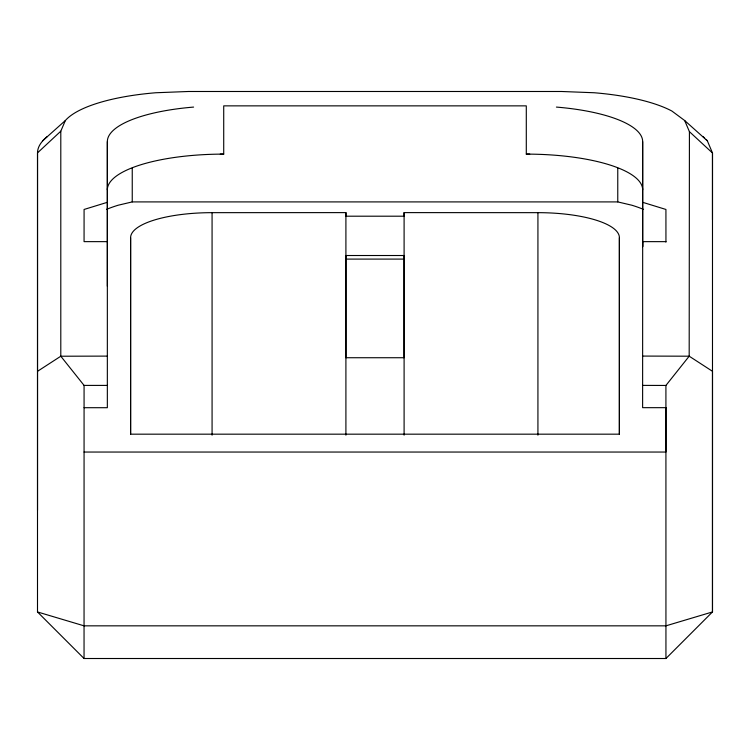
<?xml version="1.0" encoding="UTF-8"?>
<svg xmlns="http://www.w3.org/2000/svg" width="750" height="750" viewBox="0 0 750 750"><rect width="100%" height="100%" fill="white"/><g stroke="black" fill="none" stroke-linecap="round" stroke-linejoin="round"><path stroke-width="1.12" d="M642.638 356.081L689.184 356.194L712.5 371.306L712.481 611.944L665.944 658.509L84.047 658.509L37.5 611.962L37.519 152.869A151.275 46.528 0 0 1 47.034 136.725M37.519 611.962L84.047 625.837L665.925 625.837L712.481 611.944L712.491 152.991L707.334 140.794L684.666 120.525L671.897 111.047A127.819 39.319 0 0 0 594.281 92.756L561.572 91.491L188.447 91.491L155.728 92.756A127.819 39.319 0 0 0 65.353 120.525L60.797 131.194L60.797 356.222L84.075 385.406L84.047 658.509M107.344 286.209L107.344 141.638A116.381 35.775 0 0 1 193.594 107.081M84.056 407.7L107.344 407.709L107.344 141.638M130.612 237.675L130.594 434.175L619.378 434.175L619.387 237.675A81.459 25.012 0 0 0 537.928 212.662L404.1 212.616L404.1 216.197L345.909 216.197L345.909 212.616L212.072 212.662A81.459 25.012 0 0 0 130.612 237.675L130.612 434.203M642.666 141.638L642.675 246.637L642.666 141.638A116.381 35.775 0 0 0 556.416 107.081M665.925 407.531L665.925 452.044L84.047 452.044M712.481 219.731L712.491 152.991L689.419 131.662L684.666 120.525M689.419 131.662L689.184 356.194L665.916 385.453L665.944 658.509M60.797 131.194L37.519 152.869L37.519 510.262M42.675 140.794L65.353 120.525M37.519 371.306L60.797 356.222L107.344 356.109M107.362 202.303L84.084 209.456L84.066 241.641L107.344 241.641M643.519 209.4A116.372 35.728 0 0 0 631.856 205.228L617.766 201.909L132.244 201.909L118.153 205.228A116.372 35.728 0 0 0 106.491 209.4M220.237 154.116L223.716 154.116L223.716 105.862L526.294 105.862L526.294 154.116A116.372 35.728 0 0 1 642.666 189.844M526.294 154.116L529.763 154.116M665.944 241.65L642.675 241.641L642.619 407.672L665.916 407.672M345.909 259.097L404.091 259.097M84.075 385.406L107.344 385.406M642.628 385.387L665.916 385.453M642.656 202.303L665.925 209.456L665.944 242.119M619.387 237.675L619.387 434.194M617.766 168.103L617.766 201.909M537.928 212.662L537.928 435.178M404.1 212.616L404.1 435.159M345.909 212.616L345.909 435.159M212.072 212.662L212.081 435.178M132.244 168.103L132.244 201.909M703.116 136.706A151.275 46.528 0 0 1 704.663 138.066M706.069 139.425A151.275 46.528 0 0 1 707.334 140.794M107.344 189.844A116.372 35.728 0 0 1 223.716 154.116M345.909 255.516L345.9 357.731L404.091 357.731L404.091 255.516L345.909 255.516"/></g></svg>
